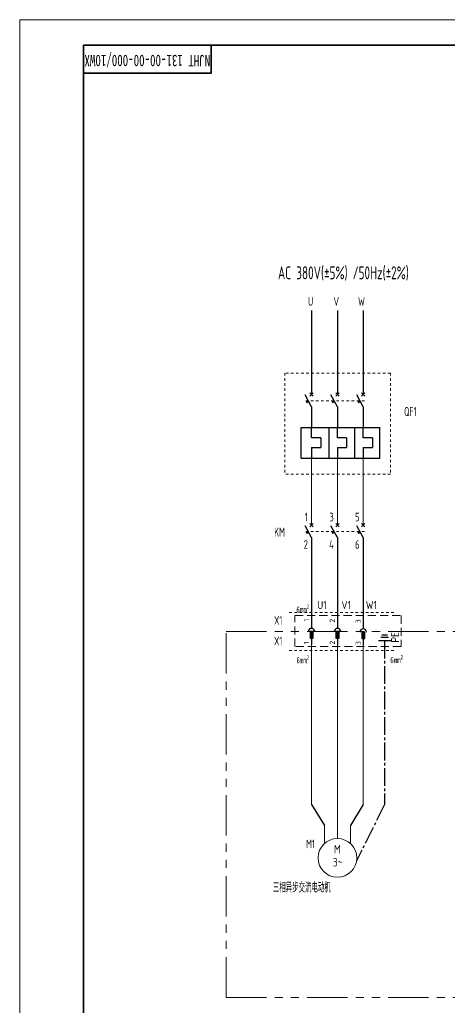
# Model space of a CAD drawing. Header units: millimetres. Extents: x 0 to 840, y 0 to 594.
# Drawn here: x 0 to 168.3, y 207 to 594 of the extents above; entities that cross this region are included whole.
import ezdxf
from ezdxf.enums import TextEntityAlignment as Align

# ---------------------------------------------------------------- set-up
doc = ezdxf.new("R2010")
doc.units = ezdxf.units.MM
for name, pattern in [('CENTER1', [10, 7, -1, 1, -1]), ('CENTER2', [12, 7, -1, 1, -1, 1, -1]), ('HIDDEN', [9.525, 6.35, -3.175]), ('PHANTOM2', [31.75, 15.875, -3.175, 3.175, -3.175, 3.175, -3.175]), ('虚线', [2, 1, -1])]:
    doc.linetypes.add(name, pattern=pattern)
for name, color, linetype, lineweight in [('BLK_0.5mm^2', 7, 'Continuous', 18), ('MISC', 2, 'Continuous', 18), ('TAGFIXED', 7, 'Continuous', 18), ('TERMS', 4, 'Continuous', 18), ('WIREFIXED', 4, 'Continuous', 18), ('双点划线', 6, 'CENTER2', 18), ('尺寸线层', 3, 'Continuous', 13), ('标注', 3, 'Continuous', 18), ('虚线', 2, 'HIDDEN', 18), ('虚线层', 6, '虚线', 13)]:
    doc.layers.add(name, color=color, linetype=linetype, lineweight=lineweight)
doc.styles.add('WD_IEC', font='isocp2.shx', dxfattribs={"width": 0.9, "bigfont": 'gbcbig.shx'})
doc.styles.add('工程字', font='gbenor.shx', dxfattribs={"bigfont": 'gbcbig.shx'})
doc.styles.add('海泰汉字样式', font='仿宋_GB2312(1).TTF', dxfattribs={"width": 0.7})

# ---------------------------------------------------------------- blocks, each defined once
blk = doc.blocks.new('HTDrawingNo')
at = {"insert": (50, 578.5), "char_height": 4.5, "width": 50, "attachment_point": 5, "rotation": 180, "style": '海泰汉字样式'}
blk.add_mtext('NJHT 131-00-00-000/10WX', dxfattribs=at)
blk = doc.blocks.new('NJHT-A1')
at = {"color": 7, "linetype": 'Continuous', "lineweight": 18}
for p in [(0, 0), (840, 594)]:
    blk.add_line(p, (0, 594), dxfattribs=at)
at = {"color": 7, "linetype": 'Continuous', "lineweight": 35}
for p, q in [((830, 584), (25, 584)), ((25, 584), (25, 10))]:
    blk.add_line(p, q, dxfattribs=at)
blk.add_lwpolyline([(75, 584), (75, 573), (25, 573)], dxfattribs=at)
at = {"color": 2, "linetype": 'Continuous', "lineweight": 18, "style": '海泰汉字样式', "width": 0.6}
blk.add_attdef('5', text='', height=5, rotation=180, dxfattribs=at).set_placement((50, 578.5), align=Align.MIDDLE_CENTER)
at = {"color": 2, "linetype": 'Continuous', "lineweight": 18, "style": '海泰汉字样式'}
for tag, height, width, p in [('1', 5, 0.7, (805, 59.25)), ('2', 5, 0.7, (805, 51.75)), ('7', 5, 0.7, (755, 50.5)), ('3', 5, 0.6, (805, 38)), ('12', 3.5, 0.7, (668, 34.5)), ('13', 3.5, 0.6, (682, 34.5)), ('20', 3.5, 0.7, (708, 34.5)), ('21', 3.5, 0.6, (722, 34.5)), ('14', 3.5, 0.7, (668, 27.5)), ('15', 3.5, 0.6, (682, 27.5)), ('22', 3.5, 0.7, (708, 27.5)), ('23', 3.5, 0.6, (722, 27.5)), ('8', 3.5, 0.7, (762, 22.5)), ('9', 3.5, 0.7, (774, 22.5)), ('4', 5, 0.6, (805, 22.5)), ('16', 3.5, 0.7, (668, 20.5)), ('17', 3.5, 0.6, (682, 20.5)), ('24', 3.5, 0.7, (708, 20.5)), ('25', 3.5, 0.6, (722, 20.5)), ('18', 3.5, 0.7, (668, 13.5)), ('19', 3.5, 0.6, (682, 13.5)), ('26', 3.5, 0.7, (708, 13.5)), ('27', 3.5, 0.6, (722, 13.5)), ('11', 3.5, 0.7, (742.5, 13.5)), ('10', 3.5, 0.7, (767.5, 13.5)), ('6', 3.5, 0.7, (811.57, 13.5))]:
    blk.add_attdef(tag, text='', height=height, dxfattribs=dict(at, width=width)).set_placement(p, align=Align.MIDDLE_CENTER)
blk = doc.blocks.new('WD_WNV_1')
at = {"linetype": 'Continuous', "style": 'WD_IEC', "width": 0.8}
blk.add_attdef('WIRENO', text='', height=2.5, dxfattribs=at).set_placement((-1.6, 0), align=Align.MIDDLE_RIGHT)
at = {"style": 'WD_IEC'}
for tag, p in [('W08USER', (-1, 0.375)), ('W04USER', (-1, 0.875)), ('W05USER', (-1, 0.75)), ('W09USER', (-1, 0.25)), ('W03USER', (-1, 1)), ('W06USER', (-1, 0.625)), ('W07USER', (-1, 0.5)), ('W02USER', (-1, 1.125)), ('W01USER', (-1, 1.25)), ('W10USER', (-1, 0.125))]:
    blk.add_attdef(tag, text='', height=0.08, dxfattribs=at).set_placement(p, align=Align.CENTER)
blk = doc.blocks.new('fse')
blk.add_hatch(color=256).paths.add_polyline_path([(-62.47, -297.35), (-62.47, -293.6), (-64.34, -293.6), (-64.34, -297.35)], flags=0)
for p, q in [((-63.41, -286.1), (-63.41, -291.72)), ((-63.41, -297.35), (-63.41, -301.1))]:
    blk.add_line(p, q)
blk.add_lwpolyline([(-62.47, -293.6), (-64.34, -293.6), (-64.34, -297.35), (-62.47, -297.35)], close=True)
blk.add_arc((-63.41, -293.6), 1.88, 0, 180)
blk.add_point((-63.41, -293.6))
at = {"layer": 'TERMS', "style": 'WD_IEC'}
blk.add_attdef('1', text='', height=3, rotation=90, dxfattribs=at).set_placement((-64.91, -286.1), align=Align.RIGHT)
blk.add_attdef('1', (-64.91, -301.1), '', height=3, rotation=90, dxfattribs=at)
blk = doc.blocks.new('VMO1_3P_1')
for p, q in [((-5, 0), (-5, -6.91)), ((0, 0), (0, -5)), ((5, 0), (5, -6.91))]:
    blk.add_line(p, q)
blk.add_circle((0, -12.5), 7.5)
at = {"style": 'WD_IEC', "width": 0.9}
for tag, p, height in [('X2TERM01', (-5, 0), 0.32), ('X2TERM02', (0, 0), 0.32), ('X2TERM03', (5, 0), 0.32), ('MFG', (10.25, -11), 1.5), ('X4LINK', (-7.5, -12.5), 0.32), ('X1LINK', (7.5, -12.5), 0.32), ('CAT', (10.25, -13.5), 1.5), ('ASSYCODE', (8.5, -16.5), 1), ('FAMILY', (8.5, -18), 1), ('CATDESC', (8.5, -19.5), 1), ('INST', (12.5, -23.75), 2.5), ('DESC2', (12.5, -27.5), 2.5), ('DESC3', (12.5, -31.25), 2.5)]:
    blk.add_attdef(tag, p, '', height=height, dxfattribs=at)
for tag, p in [('TERM01A', (-4.38, 0)), ('TERM02A', (0.62, 0)), ('TERM03A', (5.62, 0)), ('TERM01B', (-4.38, -2.5)), ('TERM02B', (0.62, -2.5)), ('TERM03B', (5.62, -2.5))]:
    blk.add_attdef(tag, text='', height=2, dxfattribs=at).set_placement(p, align=Align.TOP_LEFT)
for tag, p in [('TAG1F', (-8.75, -8.75)), ('LOC', (-8.75, -13.75))]:
    blk.add_attdef(tag, text='', height=2.5, dxfattribs=at).set_placement(p, align=Align.RIGHT)
for tag, p in [('TEXT', (-0.06, -10.83)), ('PHASE', (0.05, -15.83)), ('DESC1', (0, -23.75)), ('RATING1', (0, -27.5)), ('RATING2', (0, -31.25)), ('RATING3', (0, -35))]:
    blk.add_attdef(tag, text='', height=2.5, dxfattribs=at).set_placement(p, align=Align.CENTER)
at = {"lineweight": 15, "style": 'WD_IEC', "width": 0.9}
blk.add_attdef('XREF', (12.5, -34.5), '', height=2, dxfattribs=at)

msp = doc.modelspace()

# ---------------------------------------------------------------- hatches: boundary and pattern name
for points in [[(112.89, 445.04), (112, 444.55), (112.49, 443.65), (113.39, 444.15)], [(123.02, 445.04), (122.12, 444.55), (122.62, 443.65), (123.51, 444.15)], [(133.14, 445.04), (132.25, 444.55), (132.74, 443.65), (133.64, 444.15)], [(112.89, 393.78), (112, 393.28), (112.49, 392.39), (113.39, 392.88)], [(123.02, 393.78), (122.12, 393.28), (122.62, 392.39), (123.51, 392.88)], [(133.14, 393.78), (132.25, 393.28), (132.74, 392.39), (133.64, 392.88)]]:
    msp.add_hatch(color=256).paths.add_polyline_path(points, flags=0)

# ---------------------------------------------------------------- linework, layer by layer
for p, q in [((114.39, 480.09), (114.39, 447.13)), ((124.51, 480.09), (124.51, 447.13)), ((134.64, 480.09), (134.64, 447.13)), ((114.39, 442.35), (111.83, 446.96)), ((115.05, 446.45), (113.73, 447.8)), ((113.73, 446.45), (115.05, 447.8)), ((124.51, 442.35), (121.95, 446.96)), ((125.17, 446.45), (123.86, 447.8)), ((123.86, 446.45), (125.17, 447.8)), ((134.64, 442.35), (132.08, 446.96)), ((135.3, 446.45), (133.98, 447.8)), ((133.98, 446.45), (135.3, 447.8)), ((114.39, 442.35), (114.39, 434.25)), ((124.51, 442.35), (124.51, 434.25)), ((134.64, 442.35), (134.64, 434.25)), ((110.3, 434.25), (141.17, 434.25)), ((110.3, 422.23), (110.3, 434.25)), ((114.39, 430.19), (114.39, 434.25)), ((121.21, 422.23), (121.21, 434.25)), ((124.51, 430.19), (124.51, 434.25)), ((131.33, 422.23), (131.33, 434.25)), ((134.64, 430.19), (134.64, 434.25)), ((141.17, 422.23), (141.17, 434.25)), ((117.98, 430.19), (114.39, 430.19)), ((117.98, 430.19), (117.98, 426.35)), ((128.1, 430.19), (124.51, 430.19)), ((128.1, 430.19), (128.1, 426.35)), ((138.23, 430.19), (134.64, 430.19)), ((138.23, 430.19), (138.23, 426.35)), ((114.39, 426.35), (114.39, 422.23)), ((114.39, 426.35), (117.98, 426.35)), ((124.51, 426.35), (128.1, 426.35)), ((124.51, 426.35), (124.51, 422.23)), ((134.64, 426.35), (138.23, 426.35)), ((134.64, 426.35), (134.64, 422.23)), ((110.3, 422.23), (141.17, 422.23)), ((114.39, 391.09), (111.83, 395.7)), ((115.05, 395.19), (113.73, 396.54)), ((113.73, 395.19), (115.05, 396.54)), ((124.51, 391.09), (121.95, 395.7)), ((125.17, 395.19), (123.86, 396.54)), ((123.86, 395.19), (125.17, 396.54)), ((134.64, 391.09), (132.08, 395.7)), ((135.3, 395.19), (133.98, 396.54)), ((133.98, 395.19), (135.3, 396.54)), ((114.39, 391.09), (114.39, 359.24)), ((124.51, 391.09), (124.51, 359.24)), ((134.64, 391.09), (134.64, 359.02)), ((114.39, 286.36), (119.45, 278.16)), ((134.64, 286.36), (129.58, 278.16))]:
    msp.add_line(p, q)
at = {"color": 1}
for p, q in [((141.94, 352.98), (144.08, 352.98)), ((140.65, 350.69), (145.38, 350.69)), ((141.52, 352.06), (144.5, 352.06))]:
    msp.add_line(p, q, dxfattribs=at)
at = {"linetype": 'CENTER1'}
msp.add_line((143.01, 350.69), (143.01, 286.36), dxfattribs=at)
at = {"color": 3, "linetype": 'CENTER1'}
msp.add_line((143.01, 286.36), (132.02, 264.36), dxfattribs=at)
at = {"layer": 'BLK_0.5mm^2'}
for p, q in [((114.39, 414.56), (114.39, 426.35)), ((114.39, 414.56), (114.39, 426.06)), ((124.51, 414.56), (124.51, 426.35)), ((124.51, 414.56), (124.51, 426.06)), ((134.64, 414.56), (134.64, 426.35)), ((134.64, 414.56), (134.64, 426.06)), ((114.39, 401.57), (114.39, 414.56)), ((114.39, 395.86), (114.39, 414.56)), ((124.51, 414.16), (124.51, 414.56)), ((124.51, 395.86), (124.51, 414.56)), ((134.64, 401.57), (134.64, 414.56)), ((134.64, 395.86), (134.64, 414.56)), ((114.39, 349.12), (114.39, 353.31)), ((114.39, 286.36), (114.39, 349.12)), ((124.51, 278.16), (124.51, 349.12)), ((134.64, 286.36), (134.64, 348.9)), ((124.51, 348.07), (124.51, 348.3))]:
    msp.add_line(p, q, dxfattribs=at)
at = {"layer": 'Defpoints'}
msp.add_line((134.64, 422.23), (134.64, 422.23), dxfattribs=at)
at = {"layer": '双点划线', "linetype": 'PHANTOM2'}
for p, q in [((80.87, 354.18), (664.39, 354.18)), ((80.87, 210.75), (80.87, 354.18)), ((80.87, 210.75), (664.39, 210.75))]:
    msp.add_line(p, q, dxfattribs=at)
at = {"layer": '虚线', "ltscale": 0.5}
for p, q in [((107.87, 348.3), (107.87, 360.45)), ((107.87, 360.45), (149.44, 360.45)), ((149.44, 360.45), (149.44, 348.3)), ((149.44, 348.3), (107.87, 348.3))]:
    msp.add_line(p, q, dxfattribs=at)
at = {"layer": '虚线层'}
for p, q in [((145.31, 455.54), (103.95, 455.54)), ((103.95, 455.54), (103.95, 415.91)), ((145.31, 455.54), (145.31, 415.91)), ((135.08, 444.65), (112.08, 444.65)), ((145.31, 415.91), (103.95, 415.91)), ((135.08, 393.39), (112.08, 393.39)), ((146.62, 361.74), (105, 361.74)), ((146.62, 346.84), (105, 346.84))]:
    msp.add_line(p, q, dxfattribs=at)

# ---------------------------------------------------------------- block references
for name in ['NJHT-A1', 'HTDrawingNo']:
    msp.add_blockref(name, (0, 0))
ref = msp.add_blockref('fse', (157.19, 552.36), dxfattribs=dict(xscale=0.675, yscale=0.675, zscale=0.675))
ref.add_attrib('1', '1', (113.38, 349.12), dxfattribs={"layer": 'TERMS', "height": 2.02, "rotation": 90, "style": 'WD_IEC'})
ref.add_attrib('1', '1', dxfattribs={"layer": 'TERMS', "height": 2.02, "rotation": 90, "style": 'WD_IEC'}).set_placement((113.38, 359.24), align=Align.RIGHT)
ref = msp.add_blockref('fse', (167.31, 552.36), dxfattribs=dict(xscale=0.675, yscale=0.675, zscale=0.675))
ref.add_attrib('1', '2', (123.5, 349.12), dxfattribs={"layer": 'TERMS', "height": 2.02, "rotation": 90, "style": 'WD_IEC'})
ref.add_attrib('1', '2', dxfattribs={"layer": 'TERMS', "height": 2.02, "rotation": 90, "style": 'WD_IEC'}).set_placement((123.5, 359.24), align=Align.RIGHT)
ref = msp.add_blockref('fse', (177.44, 552.14), dxfattribs=dict(xscale=0.675, yscale=0.675, zscale=0.675))
ref.add_attrib('1', '3', (133.63, 348.9), dxfattribs={"layer": 'TERMS', "height": 2.02, "rotation": 90, "style": 'WD_IEC'})
ref.add_attrib('1', '3', dxfattribs={"layer": 'TERMS', "height": 2.02, "rotation": 90, "style": 'WD_IEC'}).set_placement((133.63, 359.02), align=Align.RIGHT)
at = {"layer": '尺寸线层'}
ref = msp.add_blockref('VMO1_3P_1', (124.51, 278.16), dxfattribs=dict(at, xscale=1.0125, yscale=1.0125, zscale=1.0125))
ref.add_attrib('TAG1F', 'M1', dxfattribs={"layer": 'TAGFIXED', "color": 2, "height": 3.375, "style": 'WD_IEC', "width": 0.7}).set_placement((115.66, 269.3), align=Align.RIGHT)
ref.add_attrib('TEXT', 'M', dxfattribs={"layer": 'MISC', "height": 3.38, "style": 'WD_IEC', "width": 0.9}).set_placement((124.45, 267.19), align=Align.CENTER)
ref.add_attrib('PHASE', '3~', dxfattribs={"layer": 'MISC', "height": 3.375, "style": 'WD_IEC', "width": 0.9}).set_placement((124.56, 262.13), align=Align.CENTER)
at = {"layer": '标注', "color": 3}
ref = msp.add_blockref('WD_WNV_1', (116.66, 483.61), dxfattribs=dict(at, xscale=1.0125, yscale=1.0125, zscale=1.0125))
ref.add_attrib('WIRENOF', 'U', dxfattribs={"layer": 'WIREFIXED', "linetype": 'Continuous', "height": 3.38, "style": 'WD_IEC', "width": 0.8}).set_placement((115.04, 483.61), align=Align.MIDDLE_RIGHT)
ref = msp.add_blockref('WD_WNV_1', (126.78, 483.61), dxfattribs=dict(at, xscale=1.0125, yscale=1.0125, zscale=1.0125))
ref.add_attrib('WIRENOF', 'V', dxfattribs={"layer": 'WIREFIXED', "linetype": 'Continuous', "height": 3.38, "style": 'WD_IEC', "width": 0.8}).set_placement((125.16, 483.61), align=Align.MIDDLE_RIGHT)
ref = msp.add_blockref('WD_WNV_1', (136.91, 483.61), dxfattribs=dict(at, xscale=1.0125, yscale=1.0125, zscale=1.0125))
ref.add_attrib('WIRENOF', 'W', dxfattribs={"layer": 'WIREFIXED', "linetype": 'Continuous', "height": 3.38, "style": 'WD_IEC', "width": 0.8}).set_placement((135.29, 483.61), align=Align.MIDDLE_RIGHT)
ref = msp.add_blockref('WD_WNV_1', (114.56, 399.09), dxfattribs=dict(at, xscale=1.0125, yscale=1.0125, zscale=1.0125))
ref.add_attrib('WIRENOF', '1', dxfattribs={"layer": 'WIREFIXED', "linetype": 'Continuous', "height": 3.38, "style": 'WD_IEC', "width": 0.8}).set_placement((112.94, 399.09), align=Align.MIDDLE_RIGHT)
ref = msp.add_blockref('WD_WNV_1', (124.69, 399.09), dxfattribs=dict(at, xscale=1.0125, yscale=1.0125, zscale=1.0125))
ref.add_attrib('WIRENOF', '3', dxfattribs={"layer": 'WIREFIXED', "linetype": 'Continuous', "height": 3.38, "style": 'WD_IEC', "width": 0.8}).set_placement((123.07, 399.09), align=Align.MIDDLE_RIGHT)
ref = msp.add_blockref('WD_WNV_1', (134.81, 399.09), dxfattribs=dict(at, xscale=1.0125, yscale=1.0125, zscale=1.0125))
ref.add_attrib('WIRENOF', '5', dxfattribs={"layer": 'WIREFIXED', "linetype": 'Continuous', "height": 3.38, "style": 'WD_IEC', "width": 0.8}).set_placement((133.19, 399.09), align=Align.MIDDLE_RIGHT)
ref = msp.add_blockref('WD_WNV_1', (114.56, 388.33), dxfattribs=dict(at, xscale=1.0125, yscale=1.0125, zscale=1.0125))
ref.add_attrib('WIRENOF', '2', dxfattribs={"layer": 'WIREFIXED', "linetype": 'Continuous', "height": 3.38, "style": 'WD_IEC', "width": 0.8}).set_placement((112.94, 388.33), align=Align.MIDDLE_RIGHT)
ref = msp.add_blockref('WD_WNV_1', (124.69, 388.33), dxfattribs=dict(at, xscale=1.0125, yscale=1.0125, zscale=1.0125))
ref.add_attrib('WIRENOF', '4', dxfattribs={"layer": 'WIREFIXED', "linetype": 'Continuous', "height": 3.38, "style": 'WD_IEC', "width": 0.8}).set_placement((123.07, 388.33), align=Align.MIDDLE_RIGHT)
ref = msp.add_blockref('WD_WNV_1', (134.81, 388.33), dxfattribs=dict(at, xscale=1.0125, yscale=1.0125, zscale=1.0125))
ref.add_attrib('WIRENOF', '6', dxfattribs={"layer": 'WIREFIXED', "linetype": 'Continuous', "height": 3.38, "style": 'WD_IEC', "width": 0.8}).set_placement((133.19, 388.33), align=Align.MIDDLE_RIGHT)

# ---------------------------------------------------------------- texts
at = {"layer": 'TERMS', "style": '工程字'}
for s, p in [('U1', (116.63, 366.18)), ('V1', (126.05, 366.18)), ('W1', (135.65, 366.18))]:
    msp.add_text(s, height=3.15, dxfattribs=at).set_placement(p, align=Align.TOP_LEFT)
msp.add_text('PE', height=3.15, rotation=90, dxfattribs=at).set_placement((145.53, 349.89), align=Align.TOP_LEFT)
at = {"layer": '尺寸线层', "attachment_point": 1, "style": '海泰汉字样式'}
for s, insert, char_height, width in [('{\\Fisocp2,gbcbig|c0;\\W0.7;\\C3;AC 380V\\Fisocp2,gbcbig|c134;(±5%) /50Hz(±2%)}', (101.19, 497.34), 5.0625, 59.2668), ('{\\Fisocp2,gbcbig|c0;\\W0.7;QF\\Fisocp2,gbcbig|c134;1}', (150.64, 442.24), 3.6, 39.8463), ('{\\Fisocp2,gbcbig|c134;\\W0.7;KM}', (99.73, 394.99), 3.6, 39.8463)]:
    msp.add_mtext(s, dxfattribs=dict(at, insert=insert, char_height=char_height, width=width))
at = {"layer": '尺寸线层', "attachment_point": 1, "line_spacing_factor": 0.99982, "style": '海泰汉字样式'}
for s, insert, char_height, width in [('{\\Fisocp2,gbcbig|c134;\\W0.7;\\C3;X1}', (99.69, 360.28), 3.375, 18.8906), ('{\\Fisocp2,gbcbig|c134;\\W0.7;\\C3;X1}', (99.69, 352.19), 3.375, 18.8906), ('{\\Fisocp2,gbcbig|c134;\\C3;三相异步交流电动机}', (99.2, 255.56), 3.6, 34.2408)]:
    msp.add_mtext(s, dxfattribs=dict(at, insert=insert, char_height=char_height, width=width))
at = {"layer": '标注', "color": 2, "char_height": 2.3625, "width": 6.4149, "attachment_point": 1, "style": '海泰汉字样式'}
for insert in [(108.42, 364.83), (108.45, 344.96), (145.22, 345.01)]:
    msp.add_mtext('\\A1;6mm{\\H0.7x;\\S2^ ;}', dxfattribs=dict(at, insert=insert))

doc.saveas('drawing.dxf')
